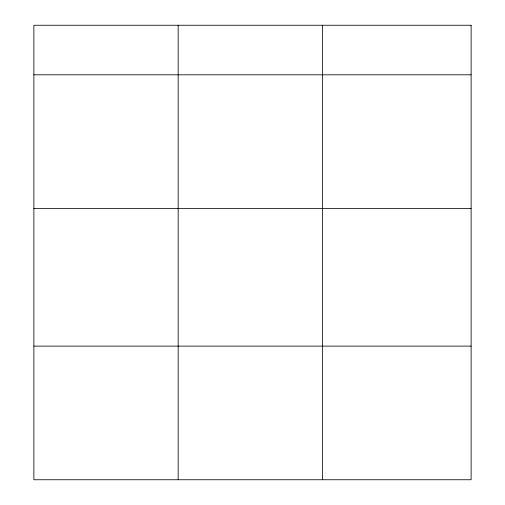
<?xml version="1.0" encoding="UTF-8"?>
<svg xmlns="http://www.w3.org/2000/svg" width="505" height="505" viewBox="0 0 505 505"><rect width="100%" height="100%" fill="white"/><g stroke="black" fill="none" stroke-linecap="round" stroke-linejoin="round"><path stroke-width="0.76" d="M33.879 74.809L471.121 74.809M33.879 208.439L471.121 208.439M33.879 346.121L471.121 346.121M322.461 25.25L322.461 479.75M178.17 25.25L178.17 479.75M471.121 25.25L33.879 25.25L33.879 479.75L471.121 479.75L471.121 25.25"/></g></svg>
